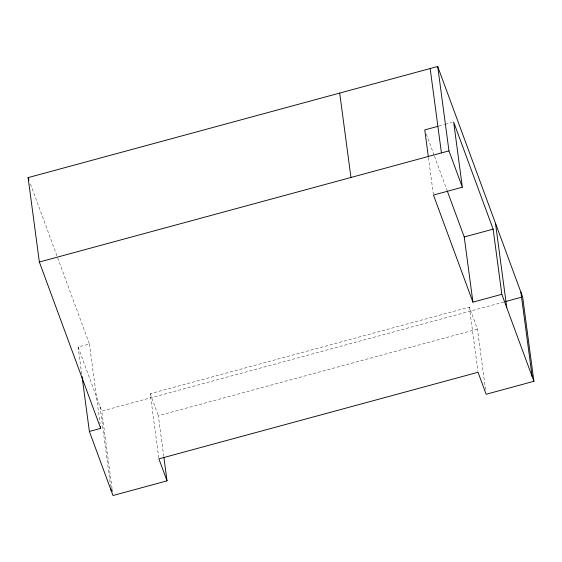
<?xml version="1.0" encoding="UTF-8"?>
<svg xmlns="http://www.w3.org/2000/svg" width="562" height="562" viewBox="0 0 562 562"><rect width="100%" height="100%" fill="white"/><g stroke="black" fill="none" stroke-linecap="round" stroke-linejoin="round"><path stroke-width="0.42" stroke-dasharray="2.81 2.11" d="M438.796 126.099L444.577 124.525M445.399 124.3L452.01 122.509M81.715 374.032L78.118 347.056L89.428 343.986L30.229 183.388M158.8 457.995L150.223 393.716L469.354 307.119L477.461 329.107L485.575 389.923M112.063 488.554L101.736 411.117L504.009 301.963M163.774 456.534L158.329 415.704L477.461 329.107M426.277 134.023L434.173 155.442M434.475 156.264L446.931 190.04M150.223 393.716L158.329 415.704M78.118 347.056L101.736 411.117M469.354 307.119L477.932 371.405M428.469 157.704L433.337 194.185M112.182 489.425L112.533 492.038M99.973 406.333L110.651 486.383M89.428 343.986L100.106 424.036"/><path stroke-width="0.84" d="M89.379 431.454L100.689 428.385L39.361 262.025L28.1 177.627L437.7 66.485L522.639 296.912L533.9 381.31L486.158 394.264L478.051 372.269L158.913 458.866L167.019 480.854L112.997 495.515L89.379 431.454L82.066 376.638M437.974 126.317L424.76 129.906L428.356 156.833M39.361 262.025L448.961 150.883L437.7 66.485M462.35 187.216L433.457 195.056L472.93 302.145L501.824 294.298L493.134 229.148L453.66 122.066L462.35 187.216L448.961 150.883M472.93 302.145L464.233 236.988L493.134 229.148M505.702 301.506L521.789 297.136M501.824 294.298L533.9 381.31M447.233 190.862L464.233 236.988M28.1 177.627L29.013 180.093M520.876 292.128L532.137 376.526M495.501 223.29L506.762 307.688M430.162 68.529L441.423 152.927M339.694 93.074L350.955 177.473M163.893 457.398L167.019 480.854M110.883 488.125L111.234 490.731M100.457 426.649L100.689 428.385"/></g></svg>
